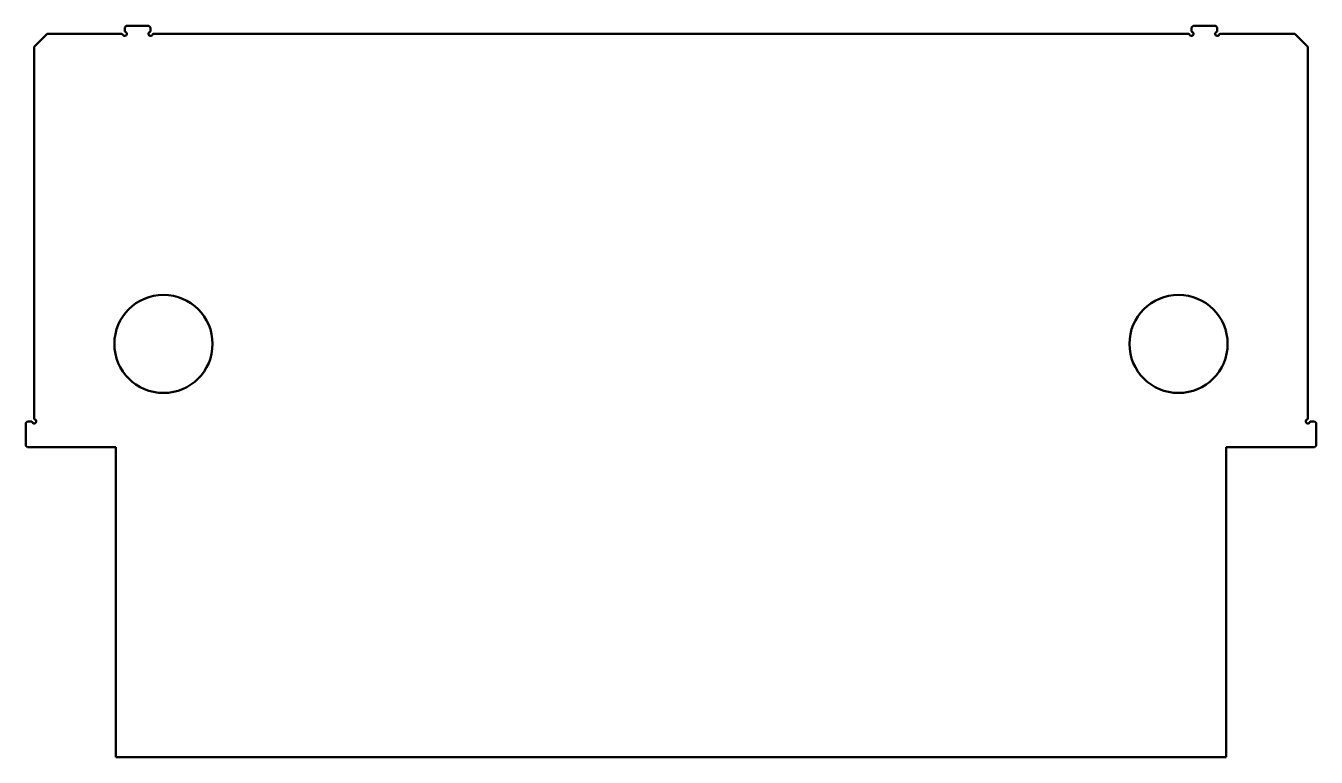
# Model space of a CAD drawing. Header units: inches. Extents: x -1.7 to 23.2, y 0 to 14.2.
import ezdxf

# ---------------------------------------------------------------- set-up
doc = ezdxf.new("R2010")
doc.units = ezdxf.units.IN
doc.header["$MEASUREMENT"] = 0
doc.layers.add('IV_EXTERIOR_PROFILES', color=7, linetype='Continuous', lineweight=50)
doc.layers.add('IV_INTERIOR_PROFILES', color=7, linetype='Continuous', lineweight=50)

msp = doc.modelspace()

# ---------------------------------------------------------------- linework, layer by layer
at = {"layer": 'IV_EXTERIOR_PROFILES'}
for p, q in [((-1.577, 13.75), (-1.327, 14)), ((-1.327, 14), (0.116, 14)), ((0.173, 14.127), (0.203, 14.157)), ((0.173, 14.057), (0.173, 14.127)), ((0.203, 14.157), (0.643, 14.157)), ((0.643, 14.157), (0.673, 14.127)), ((0.673, 14.057), (0.673, 14.127)), ((0.73, 14), (20.75, 14)), ((20.807, 14.127), (20.837, 14.157)), ((20.807, 14.057), (20.807, 14.127)), ((20.837, 14.157), (21.277, 14.157)), ((21.277, 14.157), (21.307, 14.127)), ((21.307, 14.057), (21.307, 14.127)), ((21.363, 14), (22.807, 14)), ((22.807, 14), (23.057, 13.75)), ((-1.577, 6.557), (-1.577, 13.75)), ((23.057, 13.75), (23.057, 6.557)), ((-1.739, 6.47), (-1.709, 6.5)), ((-1.633, 6.5), (-1.709, 6.5)), ((23.113, 6.5), (23.189, 6.5)), ((23.189, 6.5), (23.219, 6.47)), ((-1.739, 6.03), (-1.739, 6.47)), ((23.219, 6.47), (23.219, 6.03)), ((-1.709, 6), (-1.739, 6.03)), ((0, 6), (-1.709, 6)), ((0, 0), (0, 6)), ((21.48, 6), (23.189, 6)), ((21.48, 6), (21.48, 0)), ((23.219, 6.03), (23.189, 6)), ((21.48, 0), (0, 0))]:
    msp.add_line(p, q, dxfattribs=at)
for centre, radius, start, end in [((0.116, 13.98), 0.02, 19.4712, 90), ((0.173, 14), 0.04, 199.4712, 70.5288), ((0.193, 14.057), 0.02, 180, 250.5288), ((0.673, 14), 0.04, 109.4712, 340.5288), ((0.653, 14.057), 0.02, 289.4712, 0), ((0.73, 13.98), 0.02, 90, 160.5288), ((20.75, 13.98), 0.02, 19.4712, 90), ((20.807, 14), 0.04, 199.4712, 70.5288), ((20.827, 14.057), 0.02, 180, 250.5288), ((21.307, 14), 0.04, 109.4712, 340.5288), ((21.287, 14.057), 0.02, 289.4712, 0), ((21.363, 13.98), 0.02, 90, 160.5288), ((-1.633, 6.48), 0.02, 19.4712, 90), ((-1.577, 6.5), 0.04, 199.4712, 70.5288), ((-1.557, 6.557), 0.02, 180, 250.5288), ((23.057, 6.5), 0.04, 109.4712, 340.5288), ((23.037, 6.557), 0.02, 289.4712, 0), ((23.113, 6.48), 0.02, 90, 160.5288)]:
    msp.add_arc(centre, radius, start, end, dxfattribs=at)
at = {"layer": 'IV_INTERIOR_PROFILES'}
for centre in [(0.923, 8), (20.557, 8)]:
    msp.add_circle(centre, 0.95, dxfattribs=at)

doc.saveas('drawing.dxf')
